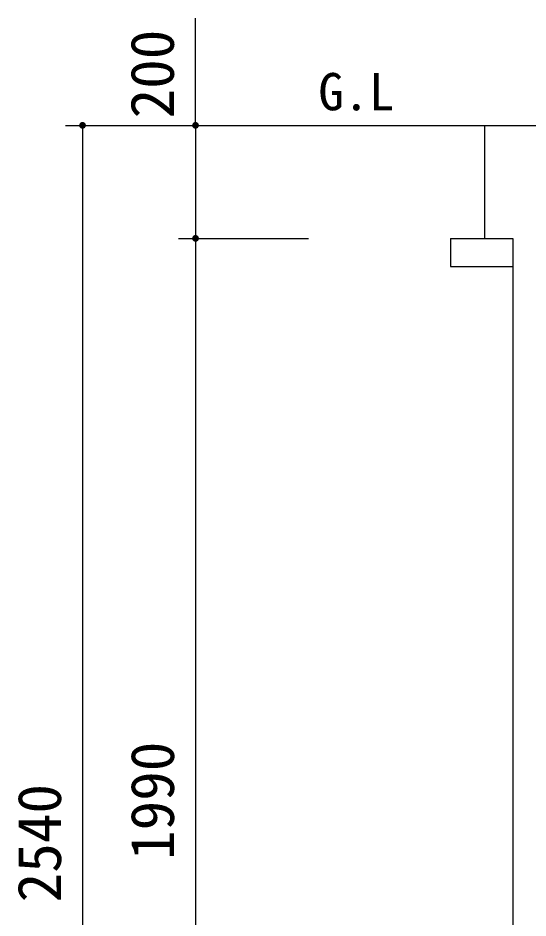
# Model space of a CAD drawing. Units: millimetres, scale not verified. Extents: x -11715 to 8910, y -9164 to 6308.
# Drawn here: x -723 to 179, y 813 to 2406 of the extents above; entities that cross this region are included whole.
import ezdxf
from ezdxf.enums import TextEntityAlignment as Align

# ---------------------------------------------------------------- set-up
doc = ezdxf.new("R2010")
doc.units = ezdxf.units.MM
doc.header["$LTSCALE"] = 30
for name, color, linetype, lineweight in [('0-0_製作', 5, 'Continuous', 25), ('0-1_機器', 2, 'Continuous', 25), ('0-2_空気管', 3, 'Continuous', 25)]:
    doc.layers.add(name, color=color, linetype=linetype, lineweight=lineweight)
doc.styles.add('ＭＳ ゴシック', font='')
doc.styles.get('ＭＳ ゴシック').set_extended_font_data('MS Gothic')

msp = doc.modelspace()

# ---------------------------------------------------------------- linework, layer by layer
at = {"layer": '0-0_製作', "color": 2}
for p, q in [((-409.15, 2215.85), (-409.15, 2405.82)), ((-639.15, 2215.85), (-209.15, 2215.85)), ((-439.15, 2215.85), (-209.15, 2215.85)), ((-209.15, 2215.85), (2766.23, 2215.85)), ((102.34, 2215.85), (102.34, 2015.85)), ((-439.15, 2015.85), (-209.15, 2015.85)), ((-439.15, 2015.85), (-209.15, 2015.85)), ((42.34, 2015.85), (42.34, 1965.85)), ((42.34, 2015.85), (152.34, 2015.85)), ((152.34, 2015.85), (152.34, 25.88)), ((42.34, 1965.85), (152.34, 1965.85))]:
    msp.add_line(p, q, dxfattribs=at)
at = {"layer": '0-0_製作'}
for points in [[(-609.15, 2215.85), (-615.15, 2215.85), (-615.14, 2216.23)], [(-609.15, 2215.85), (-615.11, 2215.1), (-615.15, 2215.85)], [(-609.15, 2215.85), (-615.14, 2216.23), (-615.05, 2216.98)], [(-609.15, 2215.85), (-614.97, 2214.36), (-615.11, 2215.1)], [(-609.15, 2215.85), (-615.05, 2216.98), (-614.86, 2217.71)], [(-609.15, 2215.85), (-614.73, 2213.64), (-614.97, 2214.36)], [(-609.15, 2215.85), (-614.86, 2217.71), (-614.58, 2218.41)], [(-609.15, 2209.85), (-614.73, 2213.64), (-609.15, 2215.85)], [(-609.15, 2215.85), (-614.58, 2218.41), (-614.22, 2219.07)], [(-609.15, 2215.85), (-614.22, 2219.07), (-613.78, 2219.68)], [(-609.15, 2215.85), (-613.78, 2219.68), (-613.26, 2220.23)], [(-609.15, 2215.85), (-613.26, 2220.23), (-612.68, 2220.71)], [(-609.15, 2221.85), (-612.68, 2220.71), (-612.04, 2221.11)], [(-609.15, 2215.85), (-612.68, 2220.71), (-609.15, 2221.85)], [(-609.15, 2221.85), (-612.04, 2221.11), (-609.91, 2221.8)], [(-609.91, 2221.8), (-612.04, 2221.11), (-611.36, 2221.43)], [(-609.91, 2221.8), (-611.36, 2221.43), (-610.65, 2221.66)], [(-608.78, 2221.84), (-609.15, 2215.85), (-609.15, 2221.85)], [(-608.03, 2221.75), (-609.15, 2215.85), (-608.78, 2221.84)], [(-607.3, 2221.56), (-609.15, 2215.85), (-608.03, 2221.75)], [(-606.6, 2221.28), (-609.15, 2215.85), (-607.3, 2221.56)], [(-605.94, 2220.92), (-609.15, 2215.85), (-606.6, 2221.28)], [(-605.33, 2220.48), (-609.15, 2215.85), (-605.94, 2220.92)], [(-604.78, 2219.96), (-609.15, 2215.85), (-605.33, 2220.48)], [(-604.3, 2219.38), (-609.15, 2215.85), (-604.78, 2219.96)], [(-603.9, 2218.74), (-609.15, 2215.85), (-604.3, 2219.38)], [(-603.58, 2218.06), (-609.15, 2215.85), (-603.9, 2218.74)], [(-603.34, 2217.34), (-609.15, 2215.85), (-603.58, 2218.06)], [(-603.34, 2217.34), (-603.15, 2215.85), (-609.15, 2215.85)], [(-603.15, 2215.85), (-609.15, 2209.85), (-609.15, 2215.85)], [(-603.17, 2215.48), (-609.15, 2209.85), (-603.15, 2215.85)], [(-603.26, 2214.73), (-609.15, 2209.85), (-603.17, 2215.48)], [(-603.45, 2214), (-609.15, 2209.85), (-603.26, 2214.73)], [(-603.73, 2213.3), (-609.15, 2209.85), (-603.45, 2214)], [(-603.2, 2216.6), (-603.15, 2215.85), (-603.34, 2217.34)], [(-409.15, 2215.85), (-415.15, 2215.85), (-415.14, 2216.23)], [(-409.15, 2215.85), (-415.11, 2215.1), (-415.15, 2215.85)], [(-409.15, 2215.85), (-415.14, 2216.23), (-415.05, 2216.98)], [(-409.15, 2215.85), (-414.97, 2214.36), (-415.11, 2215.1)], [(-409.15, 2215.85), (-415.05, 2216.98), (-414.86, 2217.71)], [(-409.15, 2209.85), (-414.97, 2214.36), (-409.15, 2215.85)], [(-409.15, 2209.85), (-414.73, 2213.64), (-414.97, 2214.36)], [(-409.15, 2215.85), (-414.86, 2217.71), (-414.58, 2218.41)], [(-409.15, 2215.85), (-414.58, 2218.41), (-414.22, 2219.07)], [(-409.15, 2215.85), (-414.22, 2219.07), (-413.78, 2219.68)], [(-409.15, 2215.85), (-413.78, 2219.68), (-413.26, 2220.23)], [(-409.15, 2215.85), (-413.26, 2220.23), (-412.68, 2220.71)], [(-409.15, 2215.85), (-412.68, 2220.71), (-412.04, 2221.11)], [(-409.15, 2215.85), (-412.04, 2221.11), (-411.36, 2221.43)], [(-409.15, 2221.85), (-411.36, 2221.43), (-410.65, 2221.66)], [(-409.15, 2215.85), (-411.36, 2221.43), (-409.15, 2221.85)], [(-409.15, 2221.85), (-410.65, 2221.66), (-409.91, 2221.8)], [(-408.78, 2221.84), (-409.15, 2215.85), (-409.15, 2221.85)], [(-408.03, 2221.75), (-409.15, 2215.85), (-408.78, 2221.84)], [(-407.3, 2221.56), (-409.15, 2215.85), (-408.03, 2221.75)], [(-406.6, 2221.28), (-409.15, 2215.85), (-407.3, 2221.56)], [(-405.94, 2220.92), (-409.15, 2215.85), (-406.6, 2221.28)], [(-405.33, 2220.48), (-409.15, 2215.85), (-405.94, 2220.92)], [(-404.78, 2219.96), (-409.15, 2215.85), (-405.33, 2220.48)], [(-404.3, 2219.38), (-409.15, 2215.85), (-404.78, 2219.96)], [(-403.9, 2218.74), (-409.15, 2215.85), (-404.3, 2219.38)], [(-403.58, 2218.06), (-409.15, 2215.85), (-403.9, 2218.74)], [(-403.34, 2217.34), (-409.15, 2215.85), (-403.58, 2218.06)], [(-403.2, 2216.6), (-409.15, 2215.85), (-403.34, 2217.34)], [(-403.2, 2216.6), (-403.15, 2215.85), (-409.15, 2215.85)], [(-403.15, 2215.85), (-409.15, 2209.85), (-409.15, 2215.85)], [(-403.17, 2215.48), (-409.15, 2209.85), (-403.15, 2215.85)], [(-403.26, 2214.73), (-409.15, 2209.85), (-403.17, 2215.48)], [(-403.45, 2214), (-409.15, 2209.85), (-403.26, 2214.73)], [(-403.73, 2213.3), (-409.15, 2209.85), (-403.45, 2214)], [(-609.15, 2209.85), (-614.41, 2212.96), (-614.73, 2213.64)], [(-609.15, 2209.85), (-614.01, 2212.33), (-614.41, 2212.96)], [(-609.15, 2209.85), (-613.53, 2211.74), (-614.01, 2212.33)], [(-609.15, 2209.85), (-612.98, 2211.23), (-613.53, 2211.74)], [(-609.15, 2209.85), (-612.37, 2210.79), (-612.98, 2211.23)], [(-609.15, 2209.85), (-611.71, 2210.42), (-612.37, 2210.79)], [(-609.15, 2209.85), (-611.01, 2210.15), (-611.71, 2210.42)], [(-609.15, 2209.85), (-610.28, 2209.96), (-611.01, 2210.15)], [(-609.15, 2209.85), (-609.53, 2209.86), (-610.28, 2209.96)], [(-604.09, 2212.64), (-609.15, 2209.85), (-603.73, 2213.3)], [(-604.53, 2212.03), (-609.15, 2209.85), (-604.09, 2212.64)], [(-605.05, 2211.48), (-609.15, 2209.85), (-604.53, 2212.03)], [(-605.63, 2211), (-609.15, 2209.85), (-605.05, 2211.48)], [(-606.26, 2210.59), (-609.15, 2209.85), (-605.63, 2211)], [(-606.26, 2210.59), (-608.4, 2209.9), (-609.15, 2209.85)], [(-606.95, 2210.27), (-608.4, 2209.9), (-606.26, 2210.59)], [(-606.95, 2210.27), (-607.66, 2210.04), (-608.4, 2209.9)], [(-409.15, 2209.85), (-414.41, 2212.96), (-414.73, 2213.64)], [(-409.15, 2209.85), (-414.01, 2212.33), (-414.41, 2212.96)], [(-409.15, 2209.85), (-413.53, 2211.74), (-414.01, 2212.33)], [(-409.15, 2209.85), (-412.98, 2211.23), (-413.53, 2211.74)], [(-409.15, 2209.85), (-412.37, 2210.79), (-412.98, 2211.23)], [(-409.15, 2209.85), (-411.71, 2210.42), (-412.37, 2210.79)], [(-409.15, 2209.85), (-411.01, 2210.15), (-411.71, 2210.42)], [(-409.15, 2209.85), (-410.28, 2209.96), (-411.01, 2210.15)], [(-409.15, 2209.85), (-409.53, 2209.86), (-410.28, 2209.96)], [(-404.09, 2212.64), (-409.15, 2209.85), (-403.73, 2213.3)], [(-404.53, 2212.03), (-409.15, 2209.85), (-404.09, 2212.64)], [(-405.05, 2211.48), (-409.15, 2209.85), (-404.53, 2212.03)], [(-405.63, 2211), (-409.15, 2209.85), (-405.05, 2211.48)], [(-406.26, 2210.59), (-409.15, 2209.85), (-405.63, 2211)], [(-406.95, 2210.27), (-409.15, 2209.85), (-406.26, 2210.59)], [(-407.66, 2210.04), (-409.15, 2209.85), (-406.95, 2210.27)], [(-407.66, 2210.04), (-408.4, 2209.9), (-409.15, 2209.85)], [(-409.15, 2015.85), (-415.15, 2015.85), (-415.14, 2016.23)], [(-409.15, 2015.85), (-415.15, 2015.85), (-415.14, 2016.23)], [(-409.15, 2015.85), (-415.11, 2015.1), (-415.15, 2015.85)], [(-409.15, 2015.85), (-415.11, 2015.1), (-415.15, 2015.85)], [(-409.15, 2015.85), (-415.14, 2016.23), (-415.05, 2016.98)], [(-409.15, 2015.85), (-415.14, 2016.23), (-415.05, 2016.98)], [(-409.15, 2015.85), (-414.97, 2014.36), (-415.11, 2015.1)], [(-409.15, 2015.85), (-414.97, 2014.36), (-415.11, 2015.1)], [(-409.15, 2015.85), (-415.05, 2016.98), (-414.86, 2017.71)], [(-409.15, 2015.85), (-415.05, 2016.98), (-414.86, 2017.71)], [(-409.15, 2009.85), (-414.97, 2014.36), (-409.15, 2015.85)], [(-409.15, 2009.85), (-414.97, 2014.36), (-409.15, 2015.85)], [(-409.15, 2009.85), (-414.73, 2013.64), (-414.97, 2014.36)], [(-409.15, 2009.85), (-414.73, 2013.64), (-414.97, 2014.36)], [(-409.15, 2015.85), (-414.86, 2017.71), (-414.58, 2018.41)], [(-409.15, 2015.85), (-414.86, 2017.71), (-414.58, 2018.41)], [(-409.15, 2009.85), (-414.41, 2012.96), (-414.73, 2013.64)], [(-409.15, 2009.85), (-414.41, 2012.96), (-414.73, 2013.64)], [(-409.15, 2015.85), (-414.58, 2018.41), (-414.22, 2019.07)], [(-409.15, 2015.85), (-414.58, 2018.41), (-414.22, 2019.07)], [(-409.15, 2009.85), (-414.01, 2012.33), (-414.41, 2012.96)], [(-409.15, 2009.85), (-414.01, 2012.33), (-414.41, 2012.96)], [(-409.15, 2015.85), (-414.22, 2019.07), (-413.78, 2019.68)], [(-409.15, 2015.85), (-414.22, 2019.07), (-413.78, 2019.68)], [(-409.15, 2009.85), (-413.53, 2011.74), (-414.01, 2012.33)], [(-409.15, 2009.85), (-413.53, 2011.74), (-414.01, 2012.33)], [(-409.15, 2015.85), (-413.78, 2019.68), (-413.26, 2020.23)], [(-409.15, 2015.85), (-413.78, 2019.68), (-413.26, 2020.23)], [(-409.15, 2009.85), (-412.98, 2011.23), (-413.53, 2011.74)], [(-409.15, 2009.85), (-412.98, 2011.23), (-413.53, 2011.74)], [(-409.15, 2015.85), (-413.26, 2020.23), (-412.68, 2020.71)], [(-409.15, 2015.85), (-413.26, 2020.23), (-412.68, 2020.71)], [(-409.15, 2009.85), (-412.37, 2010.79), (-412.98, 2011.23)], [(-409.15, 2009.85), (-412.37, 2010.79), (-412.98, 2011.23)], [(-409.15, 2015.85), (-412.68, 2020.71), (-412.04, 2021.11)], [(-409.15, 2015.85), (-412.68, 2020.71), (-412.04, 2021.11)], [(-409.15, 2009.85), (-411.71, 2010.42), (-412.37, 2010.79)], [(-409.15, 2009.85), (-411.71, 2010.42), (-412.37, 2010.79)], [(-409.15, 2021.85), (-412.04, 2021.11), (-411.36, 2021.43)], [(-409.15, 2015.85), (-412.04, 2021.11), (-409.15, 2021.85)], [(-409.15, 2021.85), (-412.04, 2021.11), (-411.36, 2021.43)], [(-409.15, 2015.85), (-412.04, 2021.11), (-409.15, 2021.85)], [(-409.15, 2009.85), (-411.01, 2010.15), (-411.71, 2010.42)], [(-409.15, 2009.85), (-411.01, 2010.15), (-411.71, 2010.42)], [(-409.15, 2021.85), (-411.36, 2021.43), (-409.91, 2021.8)], [(-409.15, 2021.85), (-411.36, 2021.43), (-409.91, 2021.8)], [(-409.91, 2021.8), (-411.36, 2021.43), (-410.65, 2021.66)], [(-409.91, 2021.8), (-411.36, 2021.43), (-410.65, 2021.66)], [(-409.15, 2009.85), (-410.28, 2009.96), (-411.01, 2010.15)], [(-409.15, 2009.85), (-410.28, 2009.96), (-411.01, 2010.15)], [(-409.15, 2009.85), (-409.53, 2009.86), (-410.28, 2009.96)], [(-409.15, 2009.85), (-409.53, 2009.86), (-410.28, 2009.96)], [(-408.78, 2021.84), (-409.15, 2015.85), (-409.15, 2021.85)], [(-408.78, 2021.84), (-409.15, 2015.85), (-409.15, 2021.85)], [(-408.03, 2021.75), (-409.15, 2015.85), (-408.78, 2021.84)], [(-408.03, 2021.75), (-409.15, 2015.85), (-408.78, 2021.84)], [(-407.3, 2021.56), (-409.15, 2015.85), (-408.03, 2021.75)], [(-407.3, 2021.56), (-409.15, 2015.85), (-408.03, 2021.75)], [(-406.6, 2021.28), (-409.15, 2015.85), (-407.3, 2021.56)], [(-406.6, 2021.28), (-409.15, 2015.85), (-407.3, 2021.56)], [(-405.94, 2020.92), (-409.15, 2015.85), (-406.6, 2021.28)], [(-405.94, 2020.92), (-409.15, 2015.85), (-406.6, 2021.28)], [(-405.33, 2020.48), (-409.15, 2015.85), (-405.94, 2020.92)], [(-405.33, 2020.48), (-409.15, 2015.85), (-405.94, 2020.92)], [(-404.78, 2019.96), (-409.15, 2015.85), (-405.33, 2020.48)], [(-404.78, 2019.96), (-409.15, 2015.85), (-405.33, 2020.48)], [(-404.3, 2019.38), (-409.15, 2015.85), (-404.78, 2019.96)], [(-404.3, 2019.38), (-409.15, 2015.85), (-404.78, 2019.96)], [(-403.9, 2018.74), (-409.15, 2015.85), (-404.3, 2019.38)], [(-403.9, 2018.74), (-409.15, 2015.85), (-404.3, 2019.38)], [(-403.58, 2018.06), (-409.15, 2015.85), (-403.9, 2018.74)], [(-403.58, 2018.06), (-409.15, 2015.85), (-403.9, 2018.74)], [(-403.34, 2017.34), (-409.15, 2015.85), (-403.58, 2018.06)], [(-403.34, 2017.34), (-409.15, 2015.85), (-403.58, 2018.06)], [(-403.2, 2016.6), (-409.15, 2015.85), (-403.34, 2017.34)], [(-403.2, 2016.6), (-409.15, 2015.85), (-403.34, 2017.34)], [(-403.2, 2016.6), (-403.15, 2015.85), (-409.15, 2015.85)], [(-403.2, 2016.6), (-403.15, 2015.85), (-409.15, 2015.85)], [(-403.15, 2015.85), (-409.15, 2009.85), (-409.15, 2015.85)], [(-403.17, 2015.48), (-409.15, 2009.85), (-403.15, 2015.85)], [(-403.15, 2015.85), (-409.15, 2009.85), (-409.15, 2015.85)], [(-403.17, 2015.48), (-409.15, 2009.85), (-403.15, 2015.85)], [(-403.26, 2014.73), (-409.15, 2009.85), (-403.17, 2015.48)], [(-403.26, 2014.73), (-409.15, 2009.85), (-403.17, 2015.48)], [(-403.45, 2014), (-409.15, 2009.85), (-403.26, 2014.73)], [(-403.45, 2014), (-409.15, 2009.85), (-403.26, 2014.73)], [(-403.73, 2013.3), (-409.15, 2009.85), (-403.45, 2014)], [(-403.73, 2013.3), (-409.15, 2009.85), (-403.45, 2014)], [(-404.09, 2012.64), (-409.15, 2009.85), (-403.73, 2013.3)], [(-404.09, 2012.64), (-409.15, 2009.85), (-403.73, 2013.3)], [(-404.53, 2012.03), (-409.15, 2009.85), (-404.09, 2012.64)], [(-404.53, 2012.03), (-409.15, 2009.85), (-404.09, 2012.64)], [(-405.05, 2011.48), (-409.15, 2009.85), (-404.53, 2012.03)], [(-405.05, 2011.48), (-409.15, 2009.85), (-404.53, 2012.03)], [(-405.63, 2011), (-409.15, 2009.85), (-405.05, 2011.48)], [(-405.63, 2011), (-409.15, 2009.85), (-405.05, 2011.48)], [(-406.26, 2010.59), (-409.15, 2009.85), (-405.63, 2011)], [(-406.26, 2010.59), (-409.15, 2009.85), (-405.63, 2011)], [(-406.95, 2010.27), (-409.15, 2009.85), (-406.26, 2010.59)], [(-406.95, 2010.27), (-409.15, 2009.85), (-406.26, 2010.59)], [(-406.95, 2010.27), (-408.4, 2009.9), (-409.15, 2009.85)], [(-406.95, 2010.27), (-408.4, 2009.9), (-409.15, 2009.85)], [(-407.66, 2010.04), (-408.4, 2009.9), (-406.95, 2010.27)], [(-407.66, 2010.04), (-408.4, 2009.9), (-406.95, 2010.27)]]:
    msp.add_solid(points, dxfattribs=at)
at = {"layer": '0-1_機器'}
for p, q in [((-609.15, 2215.85), (-609.15, -324.13)), ((-409.15, 2215.85), (-409.15, 2015.85)), ((-409.15, 2015.85), (-409.15, 25.87))]:
    msp.add_line(p, q, dxfattribs=at)

# ---------------------------------------------------------------- texts
at = {"layer": '0-0_製作', "color": 4, "style": 'ＭＳ ゴシック'}
for s, p in [('200', (-424.43, 2228.11)), ('1990', (-424.15, 915.86))]:
    msp.add_text(s, height=76.98, rotation=90, dxfattribs=at).set_placement(p, align=Align.BOTTOM_LEFT)
at = {"layer": '0-1_機器', "color": 4, "style": 'ＭＳ ゴシック'}
msp.add_text('2540', height=76.98, rotation=90, dxfattribs=at).set_placement((-624.15, 840.86), align=Align.BOTTOM_LEFT)
at = {"layer": '0-2_空気管', "color": 4, "style": 'ＭＳ ゴシック'}
msp.add_text('G.L', height=65.98, dxfattribs=at).set_placement((-191.86, 2222.75), align=Align.BOTTOM_LEFT)

doc.saveas('drawing.dxf')
